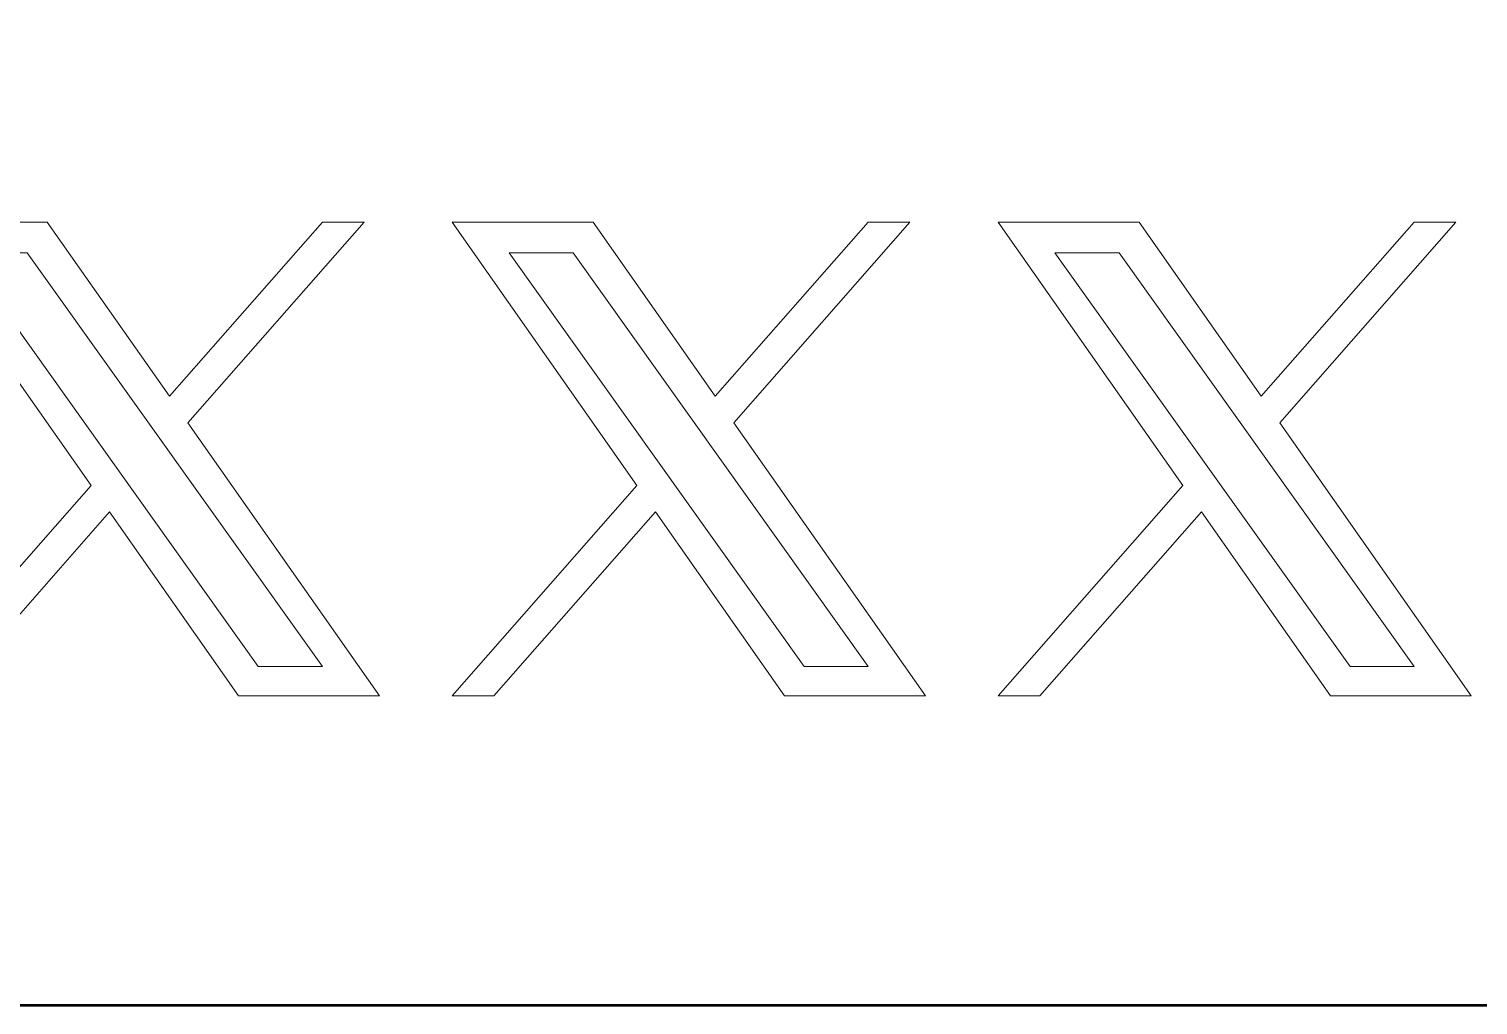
# Model space of a CAD drawing. Header units: centimetres. Extents: x -150 to 29, y -15 to 29.
# Drawn here: x -6.313 to -2.331, y -14.85 to -12.169 of the extents above; entities that cross this region are included whole.
import ezdxf

# ---------------------------------------------------------------- set-up
doc = ezdxf.new("R2010")
doc.units = ezdxf.units.CM
doc.header["$MEASUREMENT"] = 0
doc.layers.add('Layer 1', color=7, linetype='Continuous')

msp = doc.modelspace()

# ---------------------------------------------------------------- linework, layer by layer
at = {"layer": 'Layer 1', "lineweight": 53}
msp.add_lwpolyline([(-15, -14.85), (6, -14.85), (6, 14.85), (-15, 14.85), (-15, -14.85)], close=True, dxfattribs=at)
at = {"layer": 'Layer 1', "color": 202, "lineweight": 9}
for points, knots in [([(-5.8762, -13.25044), (-5.8762, -13.25044), (-5.35, -14.00054), (-5.35, -14.00054), (-5.35, -14.00054), (-5.35, -14.00054), (-5.73714, -14.00054), (-5.73714, -14.00054), (-5.73714, -14.00054), (-5.73714, -14.00054), (-6.09161, -13.49532), (-6.09161, -13.49532), (-6.09161, -13.49532), (-6.09161, -13.49532), (-6.53534, -14.00054), (-6.53534, -14.00054), (-6.53534, -14.00054), (-6.53534, -14.00054), (-6.65, -14.00054), (-6.65, -14.00054), (-6.65, -14.00054), (-6.65, -14.00054), (-6.14243, -13.42282), (-6.14243, -13.42282), (-6.14243, -13.42282), (-6.14243, -13.42282), (-6.65, -12.69946), (-6.65, -12.69946), (-6.65, -12.69946), (-6.65, -12.69946), (-6.26286, -12.69946), (-6.26286, -12.69946), (-6.26286, -12.69946), (-6.26286, -12.69946), (-5.92729, -13.17777), (-5.92729, -13.17777), (-5.92729, -13.17777), (-5.92729, -13.17777), (-5.50683, -12.69946), (-5.50683, -12.69946), (-5.50683, -12.69946), (-5.50683, -12.69946), (-5.39217, -12.69946), (-5.39217, -12.69946), (-5.39217, -12.69946), (-5.39217, -12.69946), (-5.8762, -13.25044), (-5.8762, -13.25044)], [0, 0, 0, 0, 0.0769231, 0.0769231, 0.0769231, 0.0769231, 0.1538462, 0.1538462, 0.1538462, 0.1538462, 0.2307692, 0.2307692, 0.2307692, 0.2307692, 0.3076923, 0.3076923, 0.3076923, 0.3076923, 0.3846154, 0.3846154, 0.3846154, 0.3846154, 0.4615385, 0.4615385, 0.4615385, 0.4615385, 0.5384615, 0.5384615, 0.5384615, 0.5384615, 0.6153846, 0.6153846, 0.6153846, 0.6153846, 0.6923077, 0.6923077, 0.6923077, 0.6923077, 0.7692308, 0.7692308, 0.7692308, 0.7692308, 0.8461538, 0.8461538, 0.8461538, 0.8461538, 1, 1, 1, 1]), ([(-4.3762, -13.25044), (-4.3762, -13.25044), (-3.85, -14.00054), (-3.85, -14.00054), (-3.85, -14.00054), (-3.85, -14.00054), (-4.23714, -14.00054), (-4.23714, -14.00054), (-4.23714, -14.00054), (-4.23714, -14.00054), (-4.59161, -13.49532), (-4.59161, -13.49532), (-4.59161, -13.49532), (-4.59161, -13.49532), (-5.03534, -14.00054), (-5.03534, -14.00054), (-5.03534, -14.00054), (-5.03534, -14.00054), (-5.15, -14.00054), (-5.15, -14.00054), (-5.15, -14.00054), (-5.15, -14.00054), (-4.64243, -13.42282), (-4.64243, -13.42282), (-4.64243, -13.42282), (-4.64243, -13.42282), (-5.15, -12.69946), (-5.15, -12.69946), (-5.15, -12.69946), (-5.15, -12.69946), (-4.76286, -12.69946), (-4.76286, -12.69946), (-4.76286, -12.69946), (-4.76286, -12.69946), (-4.42729, -13.17777), (-4.42729, -13.17777), (-4.42729, -13.17777), (-4.42729, -13.17777), (-4.00683, -12.69946), (-4.00683, -12.69946), (-4.00683, -12.69946), (-4.00683, -12.69946), (-3.89217, -12.69946), (-3.89217, -12.69946), (-3.89217, -12.69946), (-3.89217, -12.69946), (-4.3762, -13.25044), (-4.3762, -13.25044)], [0, 0, 0, 0, 0.0769231, 0.0769231, 0.0769231, 0.0769231, 0.1538462, 0.1538462, 0.1538462, 0.1538462, 0.2307692, 0.2307692, 0.2307692, 0.2307692, 0.3076923, 0.3076923, 0.3076923, 0.3076923, 0.3846154, 0.3846154, 0.3846154, 0.3846154, 0.4615385, 0.4615385, 0.4615385, 0.4615385, 0.5384615, 0.5384615, 0.5384615, 0.5384615, 0.6153846, 0.6153846, 0.6153846, 0.6153846, 0.6923077, 0.6923077, 0.6923077, 0.6923077, 0.7692308, 0.7692308, 0.7692308, 0.7692308, 0.8461538, 0.8461538, 0.8461538, 0.8461538, 1, 1, 1, 1]), ([(-2.8762, -13.25044), (-2.8762, -13.25044), (-2.35, -14.00054), (-2.35, -14.00054), (-2.35, -14.00054), (-2.35, -14.00054), (-2.73714, -14.00054), (-2.73714, -14.00054), (-2.73714, -14.00054), (-2.73714, -14.00054), (-3.09161, -13.49532), (-3.09161, -13.49532), (-3.09161, -13.49532), (-3.09161, -13.49532), (-3.53534, -14.00054), (-3.53534, -14.00054), (-3.53534, -14.00054), (-3.53534, -14.00054), (-3.65, -14.00054), (-3.65, -14.00054), (-3.65, -14.00054), (-3.65, -14.00054), (-3.14243, -13.42282), (-3.14243, -13.42282), (-3.14243, -13.42282), (-3.14243, -13.42282), (-3.65, -12.69946), (-3.65, -12.69946), (-3.65, -12.69946), (-3.65, -12.69946), (-3.26286, -12.69946), (-3.26286, -12.69946), (-3.26286, -12.69946), (-3.26286, -12.69946), (-2.92729, -13.17777), (-2.92729, -13.17777), (-2.92729, -13.17777), (-2.92729, -13.17777), (-2.50683, -12.69946), (-2.50683, -12.69946), (-2.50683, -12.69946), (-2.50683, -12.69946), (-2.39217, -12.69946), (-2.39217, -12.69946), (-2.39217, -12.69946), (-2.39217, -12.69946), (-2.8762, -13.25044), (-2.8762, -13.25044)], [0, 0, 0, 0, 0.0769231, 0.0769231, 0.0769231, 0.0769231, 0.1538462, 0.1538462, 0.1538462, 0.1538462, 0.2307692, 0.2307692, 0.2307692, 0.2307692, 0.3076923, 0.3076923, 0.3076923, 0.3076923, 0.3846154, 0.3846154, 0.3846154, 0.3846154, 0.4615385, 0.4615385, 0.4615385, 0.4615385, 0.5384615, 0.5384615, 0.5384615, 0.5384615, 0.6153846, 0.6153846, 0.6153846, 0.6153846, 0.6923077, 0.6923077, 0.6923077, 0.6923077, 0.7692308, 0.7692308, 0.7692308, 0.7692308, 0.8461538, 0.8461538, 0.8461538, 0.8461538, 1, 1, 1, 1]), ([(-6.49395, -12.78413), (-6.49395, -12.78413), (-5.68311, -13.92003), (-5.68311, -13.92003), (-5.68311, -13.92003), (-5.68311, -13.92003), (-5.50691, -13.92003), (-5.50691, -13.92003), (-5.50691, -13.92003), (-5.50691, -13.92003), (-6.3178, -12.78413), (-6.3178, -12.78413), (-6.3178, -12.78413), (-6.3178, -12.78413), (-6.49395, -12.78413), (-6.49395, -12.78413)], [0, 0, 0, 0, 0.2, 0.2, 0.2, 0.2, 0.4, 0.4, 0.4, 0.4, 0.6, 0.6, 0.6, 0.6, 1, 1, 1, 1]), ([(-4.99395, -12.78413), (-4.99395, -12.78413), (-4.18311, -13.92003), (-4.18311, -13.92003), (-4.18311, -13.92003), (-4.18311, -13.92003), (-4.00691, -13.92003), (-4.00691, -13.92003), (-4.00691, -13.92003), (-4.00691, -13.92003), (-4.8178, -12.78413), (-4.8178, -12.78413), (-4.8178, -12.78413), (-4.8178, -12.78413), (-4.99395, -12.78413), (-4.99395, -12.78413)], [0, 0, 0, 0, 0.2, 0.2, 0.2, 0.2, 0.4, 0.4, 0.4, 0.4, 0.6, 0.6, 0.6, 0.6, 1, 1, 1, 1]), ([(-4.99395, -12.78413), (-4.99395, -12.78413), (-4.99395, -12.78413), (-4.99395, -12.78413), (-4.99395, -12.78413), (-4.99395, -12.78413), (-4.99395, -12.78413), (-4.99395, -12.78413)], [0, 0, 0, 0, 0.3333333, 0.3333333, 0.3333333, 0.3333333, 1, 1, 1, 1]), ([(-3.49395, -12.78413), (-3.49395, -12.78413), (-2.68311, -13.92003), (-2.68311, -13.92003), (-2.68311, -13.92003), (-2.68311, -13.92003), (-2.50691, -13.92003), (-2.50691, -13.92003), (-2.50691, -13.92003), (-2.50691, -13.92003), (-3.3178, -12.78413), (-3.3178, -12.78413), (-3.3178, -12.78413), (-3.3178, -12.78413), (-3.49395, -12.78413), (-3.49395, -12.78413)], [0, 0, 0, 0, 0.2, 0.2, 0.2, 0.2, 0.4, 0.4, 0.4, 0.4, 0.6, 0.6, 0.6, 0.6, 1, 1, 1, 1]), ([(-3.49395, -12.78413), (-3.49395, -12.78413), (-3.49395, -12.78413), (-3.49395, -12.78413), (-3.49395, -12.78413), (-3.49395, -12.78413), (-3.49395, -12.78413), (-3.49395, -12.78413)], [0, 0, 0, 0, 0.3333333, 0.3333333, 0.3333333, 0.3333333, 1, 1, 1, 1])]:
    msp.add_open_spline(points, degree=3, knots=knots, dxfattribs=at)

doc.saveas('drawing.dxf')
